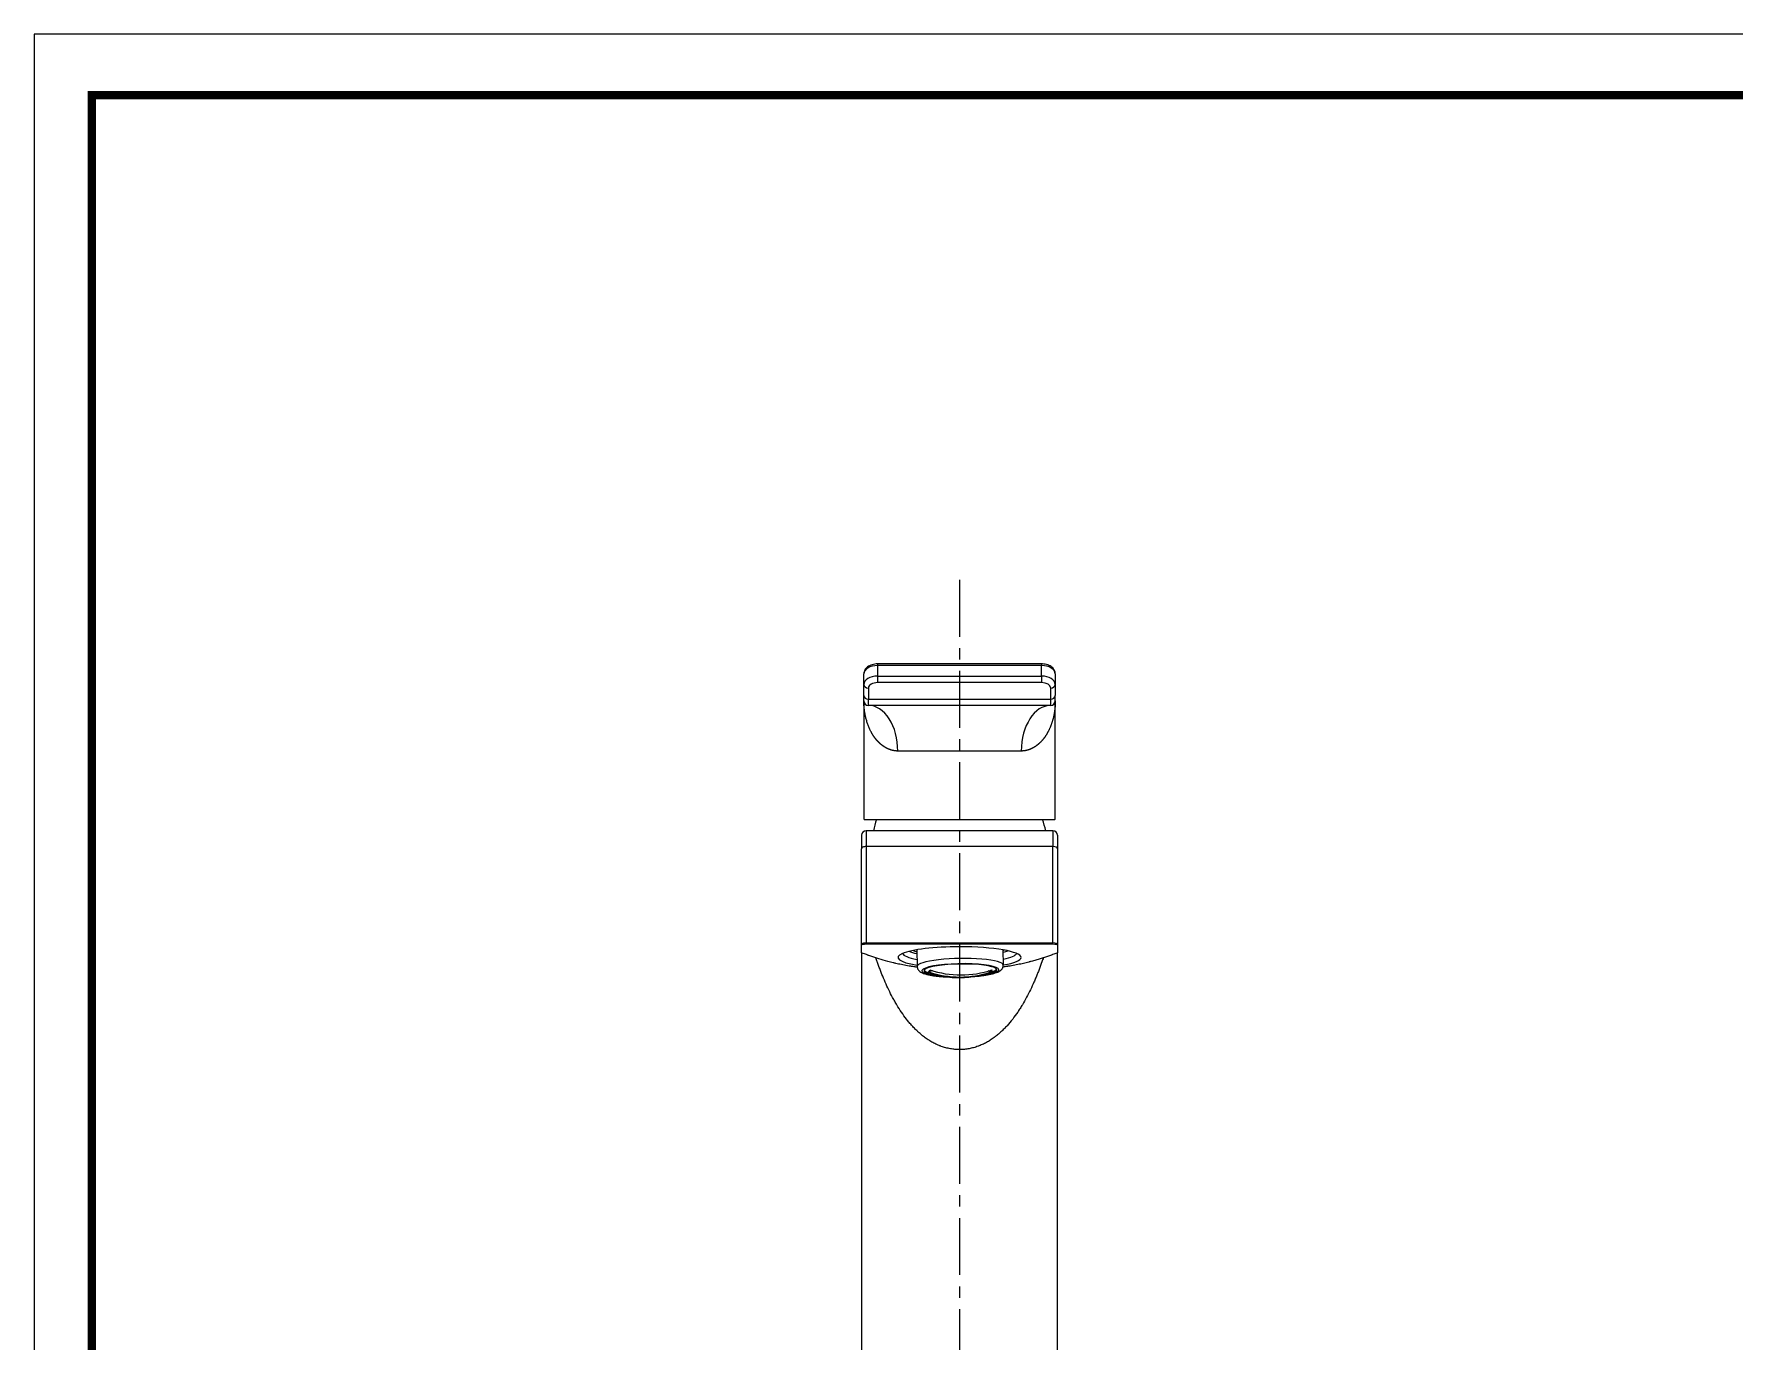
# Model space of a CAD drawing. Extents: x 0 to 790, y 0 to 579.
# Drawn here: x 0 to 373.2, y 291.9 to 578.8 of the extents above; entities that cross this region are included whole.
import ezdxf

# ---------------------------------------------------------------- set-up
doc = ezdxf.new("R2010")
doc.units = 0
doc.header["$LTSCALE"] = 10
doc.header["$MEASUREMENT"] = 0
doc.linetypes.add('CENTER', pattern=[2, 1.25, -0.25, 0.25, -0.25])
doc.layers.get('0').update_dxf_attribs({"linetype": 'CONTINUOUS'})
doc.layers.add('1', color=7, linetype='CONTINUOUS')

msp = doc.modelspace()

# ---------------------------------------------------------------- linework, layer by layer
at = {"lineweight": -3, "ltscale": 0.5}
msp.add_lwpolyline([(0, 0), (789.88, 0), (789.88, 578.76), (0, 578.76)], close=True, dxfattribs=at)
at = {"color": 5, "linetype": 'ByBlock', "lineweight": -3, "const_width": 1.82}
msp.add_lwpolyline([(12.7, 24.78), (777.1, 24.78), (777.1, 565.32), (12.7, 565.32)], close=True, dxfattribs=at)
at = {"layer": '1', "color": 1, "linetype": 'CENTER', "lineweight": -3}
msp.add_line((203.08, 459.07), (203.08, 260.97), dxfattribs=at)
at = {"layer": '1', "color": 7, "linetype": 'Continuous', "lineweight": -3}
for p, q in [((221.08, 440.6), (185.08, 440.6)), ((185.08, 440.6), (185.08, 440.25)), ((221.08, 440.6), (221.08, 440.25)), ((182.08, 436.11), (182.08, 438.41)), ((221.08, 440.25), (185.08, 440.25)), ((185.08, 440.25), (185.08, 437.94)), ((185.08, 437.94), (185.08, 436.5)), ((185.08, 437.94), (221.08, 437.94)), ((221.08, 437.94), (221.08, 440.25)), ((221.08, 437.94), (221.08, 436.5)), ((224.08, 438.41), (224.08, 436.11)), ((182.08, 433.67), (182.08, 436.11)), ((182.08, 432.5), (182.08, 433.67)), ((183.08, 435.31), (183.08, 432.87)), ((221.08, 436.5), (185.08, 436.5)), ((223.08, 432.87), (223.08, 435.31)), ((224.08, 436.11), (224.08, 433.67)), ((224.08, 432.5), (224.08, 433.67)), ((182.08, 432.5), (182.08, 406.69)), ((183.08, 431.5), (183.08, 432.87)), ((183.08, 432.87), (223.08, 432.87)), ((223.08, 431.5), (183.08, 431.5)), ((223.08, 431.5), (223.08, 432.87)), ((224.08, 406.68), (224.08, 432.5)), ((216.63, 421.5), (189.53, 421.5)), ((182.16, 406.5), (224, 406.5)), ((223.58, 404.02), (182.58, 404.02)), ((182.58, 404.02), (182.58, 400.54)), ((223.58, 404.02), (223.58, 400.54)), ((181.58, 403.02), (181.58, 400.07)), ((181.58, 378.93), (181.58, 400.07)), ((223.58, 400.54), (182.58, 400.54)), ((182.58, 400.54), (182.58, 379.4)), ((223.58, 379.4), (223.58, 400.54)), ((224.58, 403.02), (224.58, 400.07)), ((224.58, 400.07), (224.58, 378.93)), ((181.58, 377.22), (181.58, 378.93)), ((181.58, 377.16), (181.58, 278.53)), ((182.58, 379.4), (223.58, 379.4)), ((182.58, 379.11), (182.58, 379.4)), ((223.58, 379.11), (182.58, 379.11)), ((193.73, 377.92), (193.79, 374.23)), ((212.69, 374.52), (212.64, 377.88)), ((223.58, 379.11), (223.58, 379.4)), ((224.58, 378.93), (224.58, 377.22)), ((224.58, 278.53), (224.58, 377.16)), ((212.69, 374.52), (212.69, 374.52))]:
    msp.add_line(p, q, dxfattribs=at)
for centre, radius, start, end in [((183.08, 432.5), 1, 180, 270), ((223.08, 432.5), 1, 270, 0), ((182.58, 403.02), 1, 90, 180), ((251.98, 386.66), 70, 163.5357, 165.6413), ((154.18, 386.66), 70, 14.3587, 16.4643), ((223.58, 403.02), 1, 0, 90), ((202.96, 392.59), 20.8, 250.468, 291.2929)]:
    msp.add_arc(centre, radius, start, end, dxfattribs=at)
for centre, major_axis, ratio, start_param, end_param in [((185.08, 438.41), (3, 0), 0.611141, 1.570796, 3.141593), ((185.08, 436.11), (3, 0), 0.611141, 1.570796, 3.141593), ((221.08, 438.41), (3, 0), 0.611141, 0, 1.570796), ((221.08, 436.11), (3, 0), 0.611141, 0, 1.570796), ((183.08, 436.11), (-1, 0), 0.804334, 0, 1.570796), ((183.08, 433.67), (-1, 0), 0.804334, 0, 1.570796), ((185.08, 435.31), (2, 0), 0.595317, 1.570796, 3.141593), ((221.08, 435.31), (2, 0), 0.595317, 0, 1.570796), ((223.08, 436.11), (1, 0), 0.804334, 4.712389, 6.283185), ((223.08, 433.67), (1, 0), 0.804334, 4.712389, 6.283185), ((183.08, 421.5), (0, -10), 0.645161, 1.570796, 3.141593), ((223.08, 421.5), (0, -10), 0.645161, 3.141593, 4.712389), ((182.58, 400.07), (1, 0), 0.464778, 1.570796, 3.141593), ((223.58, 400.07), (1, 0), 0.464778, 0, 1.570796), ((182.58, 378.93), (1, 0), 0.464778, 1.570796, 3.141593), ((182.58, 378.93), (1, 0), 0.173648, 1.570796, 3.141593), ((203.08, 376.22), (13.5, 0), 0.173648, 1.570796, 3.952811), ((203.08, 377.21), (12.5, 0), 0.173648, 3.185084, 3.871522), ((203.17, 378.49), (12, 0.18), 0.172987, 3.512739, 3.805595), ((203.17, 378.49), (10.75, 0.17), 0.172987, 3.448083, 3.638481), ((203.08, 376.22), (13.5, 0), 0.173648, 0, 1.570796), ((203.17, 378.49), (10.75, 0.17), 0.172987, 5.7863, 5.837048), ((203.17, 378.49), (12, 0.18), 0.172987, 5.619079, 5.786663), ((203.08, 377.21), (12.5, 0), 0.173648, 5.586341, 6.239694), ((223.58, 378.93), (1, 0), 0.464778, 0, 1.570796), ((223.58, 378.93), (1, 0), 0.173648, 0, 1.570796), ((203.24, 374.37), (9.45, 0.15), 0.172987, 0, 3.142915), ((203.25, 373.39), (8.45, 0.13), 0.172987, 0, 4.333873), ((203.25, 373.39), (8, 0.12), 0.172987, 0, 4.177874), ((203.25, 373.68), (8, 0.12), 0.172987, 3.248551, 3.576651), ((203.45, 352.85), (-19.39, 9.58), 0.98106, 5.459807, 5.500196), ((203.07, 392.82), (-18.61, 9.2), 0.98106, 1.702496, 2.372506), ((203.25, 373.39), (8.45, 0.13), 0.172987, 5.090801, 6.19458), ((203.25, 373.39), (8, 0.12), 0.172987, 5.2468, 6.194579), ((203.45, 352.85), (-19.39, 9.58), 0.98106, 4.857991, 4.887001), ((203.25, 373.68), (8, 0.12), 0.172987, 5.848023, 6.176221), ((203.25, 373.39), (8, 0.12), 0.172987, 6.194579, 6.283185), ((203.25, 373.39), (8.45, 0.13), 0.172987, 6.19458, 6.283185), ((203.08, 376.22), (13.5, 0), 0.173648, 5.503972, 6.283185), ((202.85, 392.37), (-18.61, 9.2), 0.98106, 1.702496, 2.372506)]:
    msp.add_ellipse(centre, major_axis=major_axis, ratio=ratio, start_param=start_param, end_param=end_param, dxfattribs=at)
for points, knots in [([(185.08, 440.6), (184.97, 440.6), (184.66, 440.59), (184.16, 440.52), (183.6, 440.35), (183.11, 440.1), (182.7, 439.8), (182.39, 439.44), (182.18, 439.05), (182.09, 438.7), (182.08, 438.49), (182.08, 438.41)], [0, 0, 0, 0, 0.073053, 0.206217, 0.341443, 0.479871, 0.604451, 0.722524, 0.834934, 0.944191, 1, 1, 1, 1]), ([(224.08, 438.41), (224.08, 438.53), (224.05, 438.8), (223.92, 439.19), (223.68, 439.56), (223.35, 439.89), (222.94, 440.17), (222.45, 440.39), (221.9, 440.54), (221.43, 440.6), (221.16, 440.6), (221.08, 440.6)], [0, 0, 0, 0, 0.092316, 0.204388, 0.316356, 0.432345, 0.554986, 0.684026, 0.816278, 0.94864, 1, 1, 1, 1]), ([(182.11, 431.5), (182.11, 431.52), (182.11, 431.56), (182.1, 431.62), (182.1, 431.69), (182.1, 431.75), (182.09, 431.82), (182.09, 431.88), (182.09, 431.95), (182.09, 432.01), (182.09, 432.08), (182.08, 432.15), (182.08, 432.22), (182.08, 432.29), (182.08, 432.36), (182.08, 432.43), (182.08, 432.47), (182.08, 432.5)], [0, 0, 0, 0, 0.062604, 0.125789, 0.189554, 0.253899, 0.318824, 0.38433, 0.450417, 0.517083, 0.58433, 0.652158, 0.720565, 0.789553, 0.859122, 0.929271, 1, 1, 1, 1]), ([(189.53, 421.5), (189.52, 421.5), (189.5, 421.5), (189.46, 421.5), (189.43, 421.5), (189.4, 421.5), (189.36, 421.5), (189.33, 421.5), (189.29, 421.5), (189.26, 421.5), (189.22, 421.51), (189.19, 421.51), (189.15, 421.51), (189.12, 421.51), (189.09, 421.52), (189.05, 421.52), (189.02, 421.52), (188.98, 421.53), (188.95, 421.53), (188.91, 421.54), (188.88, 421.54), (188.84, 421.55), (188.81, 421.55), (188.78, 421.56), (188.74, 421.56), (188.71, 421.57), (188.67, 421.57), (188.64, 421.58), (188.6, 421.59), (188.57, 421.59), (188.54, 421.6), (188.5, 421.61), (188.47, 421.61), (188.43, 421.62), (188.4, 421.63), (188.36, 421.64), (188.33, 421.65), (188.29, 421.65), (188.26, 421.66), (188.23, 421.67), (188.19, 421.68), (188.16, 421.69), (188.12, 421.7), (188.09, 421.71), (188.05, 421.72), (188.02, 421.73), (187.99, 421.74), (187.95, 421.75), (187.92, 421.76), (187.88, 421.78), (187.85, 421.79), (187.82, 421.8), (187.78, 421.81), (187.75, 421.82), (187.71, 421.84), (187.68, 421.85), (187.64, 421.86), (187.61, 421.88), (187.58, 421.89), (187.54, 421.9), (187.51, 421.92), (187.47, 421.93), (187.44, 421.95), (187.41, 421.96), (187.37, 421.98), (187.34, 421.99), (187.31, 422.01), (187.27, 422.03), (187.24, 422.04), (187.2, 422.06), (187.17, 422.07), (187.14, 422.09), (187.1, 422.11), (187.07, 422.13), (187.04, 422.14), (187, 422.16), (186.97, 422.18), (186.94, 422.2), (186.9, 422.22), (186.87, 422.23), (186.84, 422.25), (186.8, 422.27), (186.77, 422.29), (186.74, 422.31), (186.7, 422.33), (186.67, 422.35), (186.64, 422.37), (186.6, 422.39), (186.57, 422.42), (186.54, 422.44), (186.51, 422.46), (186.47, 422.48), (186.44, 422.5), (186.41, 422.52), (186.37, 422.55), (186.34, 422.57), (186.31, 422.59), (186.28, 422.61), (186.24, 422.64), (186.21, 422.66), (186.18, 422.69), (186.15, 422.71), (186.11, 422.73), (186.08, 422.76), (186.05, 422.78), (186.02, 422.81), (185.99, 422.83), (185.95, 422.86), (185.92, 422.89), (185.89, 422.91), (185.86, 422.94), (185.83, 422.96), (185.8, 422.99), (185.76, 423.02), (185.73, 423.05), (185.7, 423.07), (185.67, 423.1), (185.64, 423.13), (185.61, 423.16), (185.58, 423.19), (185.55, 423.21), (185.51, 423.24), (185.48, 423.27), (185.45, 423.3), (185.42, 423.33), (185.39, 423.36), (185.36, 423.39), (185.33, 423.42), (185.3, 423.45), (185.27, 423.48), (185.24, 423.52), (185.21, 423.55), (185.18, 423.58), (185.15, 423.61), (185.12, 423.64), (185.09, 423.68), (185.06, 423.71), (185.03, 423.74), (185, 423.77), (184.97, 423.81), (184.94, 423.84), (184.91, 423.87), (184.88, 423.91), (184.85, 423.94), (184.82, 423.98), (184.79, 424.01), (184.77, 424.05), (184.74, 424.08), (184.71, 424.12), (184.68, 424.15), (184.65, 424.19), (184.62, 424.23), (184.59, 424.26), (184.57, 424.3), (184.54, 424.34), (184.51, 424.37), (184.48, 424.41), (184.45, 424.45), (184.43, 424.49), (184.4, 424.53), (184.37, 424.56), (184.34, 424.6), (184.32, 424.64), (184.29, 424.68), (184.26, 424.72), (184.24, 424.76), (184.21, 424.8), (184.18, 424.84), (184.16, 424.88), (184.13, 424.92), (184.1, 424.96), (184.08, 425), (184.05, 425.04), (184.03, 425.09), (184, 425.13), (183.97, 425.17), (183.95, 425.21), (183.92, 425.26), (183.9, 425.3), (183.87, 425.34), (183.85, 425.38), (183.82, 425.43), (183.8, 425.47), (183.77, 425.52), (183.75, 425.56), (183.68, 425.69), (183.56, 425.92), (183.4, 426.25), (183.24, 426.59), (183.09, 426.95), (182.95, 427.32), (182.82, 427.71), (182.7, 428.11), (182.58, 428.52), (182.51, 428.82), (182.47, 429), (182.45, 429.06), (182.44, 429.12), (182.42, 429.19), (182.41, 429.25), (182.4, 429.32), (182.38, 429.39), (182.37, 429.47), (182.35, 429.54), (182.34, 429.62), (182.33, 429.7), (182.31, 429.78), (182.3, 429.86), (182.28, 429.95), (182.27, 430.04), (182.26, 430.13), (182.24, 430.22), (182.23, 430.31), (182.22, 430.41), (182.2, 430.51), (182.19, 430.61), (182.18, 430.71), (182.17, 430.82), (182.16, 430.93), (182.15, 431.04), (182.14, 431.15), (182.13, 431.26), (182.12, 431.38), (182.11, 431.46), (182.11, 431.5)], [0, 0, 0, 0, 0.002223, 0.004451, 0.006684, 0.008922, 0.011165, 0.013414, 0.015667, 0.017926, 0.020189, 0.022459, 0.024733, 0.027013, 0.029299, 0.03159, 0.033887, 0.03619, 0.038499, 0.040813, 0.043133, 0.045459, 0.047791, 0.05013, 0.052474, 0.054824, 0.057181, 0.059544, 0.061913, 0.064289, 0.066671, 0.06906, 0.071455, 0.073857, 0.076266, 0.078681, 0.081103, 0.083531, 0.085967, 0.08841, 0.090859, 0.093315, 0.095779, 0.09825, 0.100727, 0.103212, 0.105704, 0.108204, 0.110711, 0.113225, 0.115746, 0.118275, 0.120812, 0.123356, 0.125907, 0.128467, 0.131034, 0.133608, 0.136191, 0.138781, 0.141379, 0.143985, 0.146599, 0.149221, 0.151851, 0.154489, 0.157135, 0.159789, 0.162451, 0.165122, 0.1678, 0.170487, 0.173183, 0.175886, 0.178598, 0.181319, 0.184047, 0.186785, 0.189531, 0.192285, 0.195048, 0.19782, 0.2006, 0.203389, 0.206187, 0.208993, 0.211808, 0.214632, 0.217465, 0.220307, 0.223158, 0.226017, 0.228886, 0.231763, 0.23465, 0.237546, 0.240451, 0.243365, 0.246288, 0.24922, 0.252161, 0.255112, 0.258072, 0.261041, 0.26402, 0.267007, 0.270005, 0.273011, 0.276027, 0.279053, 0.282088, 0.285132, 0.288186, 0.29125, 0.294323, 0.297406, 0.300498, 0.3036, 0.306712, 0.309833, 0.312964, 0.316105, 0.319256, 0.322416, 0.325586, 0.328766, 0.331956, 0.335156, 0.338366, 0.341585, 0.344815, 0.348054, 0.351304, 0.354563, 0.357833, 0.361112, 0.364402, 0.367701, 0.371011, 0.374331, 0.377661, 0.381001, 0.384352, 0.387712, 0.391083, 0.394464, 0.397856, 0.401257, 0.404669, 0.408091, 0.411524, 0.414966, 0.41842, 0.421883, 0.425357, 0.428842, 0.432337, 0.435842, 0.439358, 0.442884, 0.446421, 0.449968, 0.453526, 0.457094, 0.460673, 0.464262, 0.467862, 0.471473, 0.475094, 0.478726, 0.482369, 0.486022, 0.489686, 0.49336, 0.497046, 0.500742, 0.504448, 0.508166, 0.511894, 0.515633, 0.519383, 0.523144, 0.526915, 0.530698, 0.534491, 0.538295, 0.564905, 0.592314, 0.620525, 0.649541, 0.679364, 0.709998, 0.741442, 0.773701, 0.806775, 0.811173, 0.815733, 0.820455, 0.825338, 0.830383, 0.83559, 0.840958, 0.846489, 0.852181, 0.858035, 0.86405, 0.870228, 0.876567, 0.883068, 0.889731, 0.896556, 0.903542, 0.91069, 0.918, 0.925472, 0.933106, 0.940901, 0.948858, 0.956978, 0.965258, 0.973701, 0.982306, 0.991072, 1, 1, 1, 1]), ([(224.05, 431.5), (224.05, 431.48), (224.05, 431.43), (224.04, 431.37), (224.04, 431.3), (224.03, 431.24), (224.03, 431.18), (224.02, 431.12), (224.02, 431.05), (224.01, 430.99), (224.01, 430.93), (224, 430.87), (223.99, 430.82), (223.99, 430.76), (223.98, 430.7), (223.97, 430.64), (223.97, 430.59), (223.96, 430.53), (223.95, 430.48), (223.95, 430.42), (223.94, 430.37), (223.93, 430.32), (223.93, 430.27), (223.92, 430.21), (223.91, 430.16), (223.9, 430.11), (223.9, 430.06), (223.89, 430.02), (223.88, 429.97), (223.87, 429.92), (223.87, 429.87), (223.86, 429.83), (223.85, 429.78), (223.84, 429.74), (223.83, 429.69), (223.83, 429.65), (223.82, 429.61), (223.81, 429.56), (223.8, 429.52), (223.8, 429.48), (223.79, 429.44), (223.78, 429.4), (223.77, 429.36), (223.76, 429.32), (223.76, 429.29), (223.75, 429.25), (223.74, 429.21), (223.73, 429.18), (223.73, 429.14), (223.72, 429.11), (223.71, 429.07), (223.7, 429.04), (223.7, 429.01), (223.69, 428.98), (223.67, 428.87), (223.63, 428.7), (223.56, 428.47), (223.5, 428.23), (223.43, 428), (223.36, 427.78), (223.29, 427.56), (223.21, 427.34), (223.14, 427.13), (223.06, 426.93), (222.97, 426.72), (222.89, 426.53), (222.8, 426.33), (222.71, 426.14), (222.62, 425.96), (222.53, 425.78), (222.45, 425.63), (222.39, 425.52), (222.34, 425.44), (222.29, 425.35), (222.25, 425.27), (222.2, 425.19), (222.15, 425.11), (222.1, 425.03), (222.05, 424.95), (222, 424.87), (221.95, 424.79), (221.9, 424.72), (221.84, 424.64), (221.79, 424.57), (221.74, 424.49), (221.69, 424.42), (221.63, 424.35), (221.58, 424.28), (221.52, 424.21), (221.47, 424.14), (221.42, 424.07), (221.36, 424), (221.3, 423.94), (221.25, 423.87), (221.19, 423.81), (221.14, 423.74), (221.08, 423.68), (221.02, 423.62), (220.96, 423.56), (220.91, 423.5), (220.85, 423.44), (220.79, 423.38), (220.73, 423.32), (220.67, 423.27), (220.61, 423.21), (220.55, 423.16), (220.49, 423.1), (220.43, 423.05), (220.37, 423), (220.31, 422.94), (220.25, 422.89), (220.19, 422.84), (220.13, 422.8), (220.07, 422.75), (220, 422.7), (219.94, 422.66), (219.88, 422.61), (219.82, 422.57), (219.75, 422.52), (219.69, 422.48), (219.63, 422.44), (219.57, 422.4), (219.5, 422.36), (219.44, 422.32), (219.38, 422.28), (219.31, 422.25), (219.25, 422.21), (219.18, 422.17), (219.12, 422.14), (219.06, 422.11), (218.99, 422.07), (218.93, 422.04), (218.86, 422.01), (218.8, 421.98), (218.73, 421.95), (218.67, 421.92), (218.6, 421.9), (218.54, 421.87), (218.47, 421.85), (218.41, 421.82), (218.34, 421.8), (218.28, 421.78), (218.21, 421.75), (218.14, 421.73), (218.08, 421.71), (218.01, 421.69), (217.95, 421.67), (217.88, 421.66), (217.82, 421.64), (217.75, 421.63), (217.68, 421.61), (217.62, 421.6), (217.55, 421.58), (217.49, 421.57), (217.42, 421.56), (217.35, 421.55), (217.29, 421.54), (217.22, 421.53), (217.16, 421.53), (217.09, 421.52), (217.02, 421.51), (216.96, 421.51), (216.89, 421.5), (216.83, 421.5), (216.76, 421.5), (216.69, 421.5), (216.65, 421.5), (216.63, 421.5)], [0, 0, 0, 0, 0.004904, 0.009759, 0.014566, 0.019325, 0.024035, 0.028697, 0.03331, 0.037875, 0.042392, 0.04686, 0.05128, 0.055651, 0.059974, 0.064249, 0.068475, 0.072653, 0.076783, 0.080864, 0.084897, 0.088881, 0.092817, 0.096705, 0.100544, 0.104335, 0.108077, 0.111771, 0.115417, 0.119014, 0.122563, 0.126064, 0.129516, 0.13292, 0.136275, 0.139582, 0.142841, 0.146051, 0.149213, 0.152326, 0.155392, 0.158408, 0.161377, 0.164297, 0.167168, 0.169992, 0.172766, 0.175493, 0.178171, 0.180801, 0.183382, 0.185915, 0.1884, 0.190836, 0.193224, 0.211919, 0.230358, 0.248539, 0.266465, 0.284134, 0.301547, 0.318705, 0.335608, 0.352257, 0.368651, 0.384792, 0.400679, 0.416314, 0.431697, 0.446827, 0.461707, 0.468988, 0.476229, 0.483431, 0.490593, 0.497715, 0.504798, 0.511841, 0.518845, 0.52581, 0.532736, 0.539624, 0.546472, 0.553281, 0.560052, 0.566785, 0.573479, 0.580134, 0.586752, 0.593331, 0.599873, 0.606377, 0.612843, 0.619272, 0.625663, 0.632017, 0.638334, 0.644614, 0.650857, 0.657063, 0.663233, 0.669367, 0.675464, 0.681525, 0.68755, 0.69354, 0.699494, 0.705412, 0.711295, 0.717143, 0.722957, 0.728735, 0.734479, 0.740189, 0.745864, 0.751505, 0.757113, 0.762687, 0.768228, 0.773735, 0.77921, 0.784651, 0.790061, 0.795438, 0.800782, 0.806095, 0.811377, 0.816627, 0.821846, 0.827034, 0.832191, 0.837318, 0.842415, 0.847482, 0.85252, 0.857528, 0.862507, 0.867457, 0.872379, 0.877273, 0.882139, 0.886978, 0.891789, 0.896574, 0.901331, 0.906063, 0.910768, 0.915448, 0.920103, 0.924733, 0.929339, 0.93392, 0.938477, 0.943011, 0.947522, 0.95201, 0.956476, 0.96092, 0.965343, 0.969744, 0.974125, 0.978486, 0.982826, 0.987148, 0.99145, 0.995734, 1, 1, 1, 1]), ([(182.08, 406.66), (182.08, 406.65), (182.08, 406.64), (182.08, 406.62), (182.08, 406.6), (182.09, 406.58), (182.09, 406.57), (182.1, 406.52), (182.13, 406.5), (182.16, 406.5)], [0, 0, 0, 0, 0.087453, 0.087453, 0.239544, 0.239544, 0.391635, 0.391635, 1, 1, 1, 1]), ([(224, 406.5), (224.04, 406.5), (224.06, 406.52), (224.08, 406.58), (224.08, 406.62), (224.08, 406.66)], [0, 0, 0, 0, 0.604206, 0.604206, 1, 1, 1, 1]), ([(181.58, 377.22), (181.58, 377.22), (181.59, 377.2), (181.6, 377.19), (181.62, 377.17), (181.63, 377.17), (181.64, 377.16), (181.65, 377.16), (181.67, 377.15), (181.69, 377.14), (181.71, 377.13)], [0, 0, 0, 0, 0.25, 0.5, 0.5, 0.625, 0.625, 0.75, 0.75, 1, 1, 1, 1]), ([(193.81, 374.08), (193.78, 374.09), (193.74, 374.09), (193.64, 374.1), (193.44, 374.13), (193.25, 374.16), (192.87, 374.21), (192.62, 374.25), (191.88, 374.36), (191.42, 374.44), (190.52, 374.6), (190.09, 374.69), (189.47, 374.82), (189.27, 374.87), (188.97, 374.93), (188.87, 374.96), (188.67, 375), (188.58, 375.03), (188.1, 375.14), (187.73, 375.24), (186.67, 375.52), (186.01, 375.72), (185.08, 376.02), (184.78, 376.12), (184.33, 376.28), (184.18, 376.33), (183.88, 376.43), (183.74, 376.48), (183.44, 376.58), (183.28, 376.63), (183.05, 376.71), (182.98, 376.73), (182.82, 376.78), (182.74, 376.81), (182.51, 376.88), (182.35, 376.93), (182.03, 377.03), (181.87, 377.08), (181.71, 377.13)], [0, 0, 0, 0, 0.006078, 0.006078, 0.017502, 0.040351, 0.040351, 0.086049, 0.086049, 0.177444, 0.177444, 0.268839, 0.268839, 0.314536, 0.314536, 0.337385, 0.337385, 0.360234, 0.360234, 0.451629, 0.451629, 0.634419, 0.634419, 0.725815, 0.725815, 0.771512, 0.771512, 0.81721, 0.81721, 0.862907, 0.862907, 0.885756, 0.885756, 0.908605, 0.908605, 0.954302, 0.954302, 1, 1, 1, 1]), ([(224.45, 377.13), (224.29, 377.08), (224.13, 377.03), (223.82, 376.93), (223.66, 376.88), (223.42, 376.81), (223.34, 376.78), (223.19, 376.73), (223.11, 376.71), (222.88, 376.63), (222.73, 376.58), (222.43, 376.48), (222.28, 376.43), (221.99, 376.33), (221.84, 376.28), (221.39, 376.13), (221.09, 376.02), (220.47, 375.82), (220.15, 375.72), (219.49, 375.53), (219.15, 375.43), (218.7, 375.31), (218.61, 375.29), (218.43, 375.24), (218.34, 375.21), (218.07, 375.14), (217.88, 375.1), (217.3, 374.96), (216.91, 374.87), (216.08, 374.69), (215.65, 374.61), (214.75, 374.44), (214.28, 374.36), (213.73, 374.28), (213.67, 374.27), (213.54, 374.25), (213.35, 374.22), (213.16, 374.19), (212.91, 374.16), (212.78, 374.14), (212.65, 374.12)], [0, 0, 0, 0, 0.046516, 0.046516, 0.093032, 0.093032, 0.11629, 0.11629, 0.139548, 0.139548, 0.186064, 0.186064, 0.23258, 0.23258, 0.279096, 0.279096, 0.372128, 0.372128, 0.46516, 0.46516, 0.558191, 0.558191, 0.581449, 0.581449, 0.604707, 0.604707, 0.651223, 0.651223, 0.744255, 0.744255, 0.837287, 0.837287, 0.930319, 0.930319, 0.941948, 0.941948, 0.953577, 0.976835, 0.976835, 1, 1, 1, 1]), ([(224.45, 377.13), (224.47, 377.14), (224.49, 377.15), (224.52, 377.16), (224.54, 377.17), (224.55, 377.18), (224.56, 377.18), (224.57, 377.19), (224.57, 377.2), (224.58, 377.21), (224.58, 377.22), (224.58, 377.22)], [0, 0, 0, 0, 0.25, 0.25, 0.5, 0.5, 0.625, 0.625, 0.75, 0.75, 1, 1, 1, 1]), ([(221.48, 376.18), (221.45, 376.1), (221.42, 376.01), (221.34, 375.79), (221.29, 375.65), (221.21, 375.44), (221.19, 375.37), (221.14, 375.23), (221.11, 375.16), (221.03, 374.95), (220.98, 374.8), (220.88, 374.52), (220.82, 374.38), (220.67, 373.95), (220.56, 373.66), (220.34, 373.09), (220.12, 372.52), (219.89, 371.95), (219.65, 371.39), (219.53, 371.11), (219.16, 370.26), (218.9, 369.7), (218.36, 368.59), (218.08, 368.03), (217.49, 366.94), (217.19, 366.39), (216.7, 365.58), (216.54, 365.32), (216.28, 364.92), (216.2, 364.78), (216.07, 364.58), (216.02, 364.52), (215.94, 364.39), (215.89, 364.32), (215.49, 363.73), (215.12, 363.21), (214.35, 362.21), (213.94, 361.72), (213.3, 361.02), (213.08, 360.78), (212.63, 360.33), (212.4, 360.1), (211.92, 359.67), (211.68, 359.45), (211.3, 359.14), (211.17, 359.04), (210.97, 358.89), (210.91, 358.84), (210.78, 358.74), (210.45, 358.49), (210.11, 358.26), (209.55, 357.9), (209.26, 357.73), (208.68, 357.41), (208.38, 357.26), (207.92, 357.05), (207.77, 356.99), (207.53, 356.89), (207.46, 356.86), (207.3, 356.8), (207.22, 356.77), (206.82, 356.62), (206.49, 356.52), (205.83, 356.34), (205.5, 356.27), (204.99, 356.17), (204.82, 356.15), (204.48, 356.1), (204.31, 356.08), (203.79, 356.03), (203.11, 356), (202.42, 356.03), (201.91, 356.07), (201.74, 356.09), (201.4, 356.14), (201.23, 356.16), (200.72, 356.25), (200.38, 356.33), (199.72, 356.5), (199.4, 356.61), (198.99, 356.75), (198.91, 356.78), (198.75, 356.84), (198.52, 356.93), (198.28, 357.03), (197.83, 357.24), (197.53, 357.39), (196.95, 357.7), (196.66, 357.87), (196.11, 358.22), (195.83, 358.41), (195.3, 358.79), (195.04, 358.99), (194.73, 359.25), (194.66, 359.31), (194.54, 359.41), (194.35, 359.57), (194.17, 359.73), (193.99, 359.9), (193.93, 359.96), (193.81, 360.07), (193.63, 360.23), (193.46, 360.41), (193.12, 360.75), (192.89, 360.98), (192.46, 361.46), (192.25, 361.7), (191.85, 362.18), (191.65, 362.43), (191.06, 363.18), (190.7, 363.69), (189.99, 364.73), (189.65, 365.26), (189.17, 366.07), (189.01, 366.34), (188.78, 366.75), (188.7, 366.89), (188.55, 367.16), (188.47, 367.3), (188.1, 367.99), (187.82, 368.55), (187.28, 369.67), (187.02, 370.23), (186.52, 371.37), (186.28, 371.94), (185.94, 372.79), (185.83, 373.08), (185.66, 373.51), (185.61, 373.65), (185.5, 373.94), (185.45, 374.08), (185.34, 374.37), (185.29, 374.51), (185.18, 374.8), (185.13, 374.94), (185.05, 375.15), (185.03, 375.22), (184.98, 375.36), (184.95, 375.44), (184.87, 375.65), (184.82, 375.79), (184.74, 376), (184.71, 376.08), (184.69, 376.16)], [0, 0, 0, 0, 0.004838, 0.004838, 0.013093, 0.013093, 0.017221, 0.017221, 0.021349, 0.021349, 0.029604, 0.029604, 0.03786, 0.03786, 0.05437, 0.05437, 0.070881, 0.087392, 0.087392, 0.103903, 0.103903, 0.136925, 0.136925, 0.169947, 0.169947, 0.202969, 0.202969, 0.21948, 0.21948, 0.227735, 0.227735, 0.231863, 0.231863, 0.23599, 0.23599, 0.269012, 0.269012, 0.302034, 0.302034, 0.318545, 0.318545, 0.335056, 0.335056, 0.351567, 0.351567, 0.359822, 0.359822, 0.36395, 0.36395, 0.368078, 0.384589, 0.384589, 0.4011, 0.4011, 0.417611, 0.417611, 0.425866, 0.425866, 0.429994, 0.429994, 0.434121, 0.434121, 0.450632, 0.450632, 0.467143, 0.467143, 0.475399, 0.475399, 0.483654, 0.483654, 0.500165, 0.516676, 0.516676, 0.524931, 0.524931, 0.533187, 0.533187, 0.549698, 0.549698, 0.566209, 0.566209, 0.570336, 0.570336, 0.574464, 0.58272, 0.58272, 0.599231, 0.599231, 0.615741, 0.615741, 0.632252, 0.632252, 0.648763, 0.648763, 0.652891, 0.652891, 0.657019, 0.665274, 0.665274, 0.669402, 0.669402, 0.67353, 0.681785, 0.681785, 0.698296, 0.698296, 0.714807, 0.714807, 0.731318, 0.731318, 0.76434, 0.76434, 0.797362, 0.797362, 0.813872, 0.813872, 0.822128, 0.822128, 0.830383, 0.830383, 0.863405, 0.863405, 0.896427, 0.896427, 0.929449, 0.929449, 0.94596, 0.94596, 0.954215, 0.954215, 0.962471, 0.962471, 0.970726, 0.970726, 0.978982, 0.978982, 0.983109, 0.983109, 0.987237, 0.987237, 0.995493, 0.995493, 1, 1, 1, 1]), ([(193.8, 374.22), (193.8, 374.12), (193.82, 373.9), (193.96, 373.59), (194.16, 373.32), (194.41, 373.1), (194.74, 372.9), (195.17, 372.71), (195.73, 372.54), (196.4, 372.38), (197.15, 372.25), (197.96, 372.14), (198.83, 372.05), (199.74, 371.98), (200.56, 371.94), (201.07, 371.93), (201.25, 371.92)], [0, 0, 0, 0, 0.037972, 0.085062, 0.132824, 0.185805, 0.250269, 0.335087, 0.424934, 0.519403, 0.609144, 0.696518, 0.782641, 0.86804, 0.952999, 1, 1, 1, 1]), ([(205.43, 371.99), (205.52, 372), (205.94, 372.02), (206.67, 372.08), (207.59, 372.17), (208.45, 372.28), (209.25, 372.41), (209.98, 372.56), (210.64, 372.72), (211.22, 372.91), (211.7, 373.12), (212.07, 373.35), (212.35, 373.6), (212.49, 373.81), (212.55, 373.93)], [0, 0, 0, 0, 0.026349, 0.119327, 0.212526, 0.306078, 0.400184, 0.495168, 0.591613, 0.690671, 0.794884, 0.879236, 0.938583, 1, 1, 1, 1])]:
    msp.add_open_spline(points, degree=3, knots=knots, dxfattribs=at)
for points, degree in [([(224.08, 432.5), (224.08, 432.16), (224.07, 431.83), (224.05, 431.5)], 3), ([(196.34, 373.06), (196.34, 373.12), (196.37, 373.26), (196.49, 373.42), (196.57, 373.51)], 3), ([(210.17, 373.51), (210.17, 373.42), (210.14, 373.26), (210.02, 373.12), (209.94, 373.06)], 3), ([(212.55, 373.93), (212.69, 374.19), (212.68, 374.51)], 2)]:
    msp.add_open_spline(points, degree=degree, dxfattribs=at)

doc.saveas('drawing.dxf')
